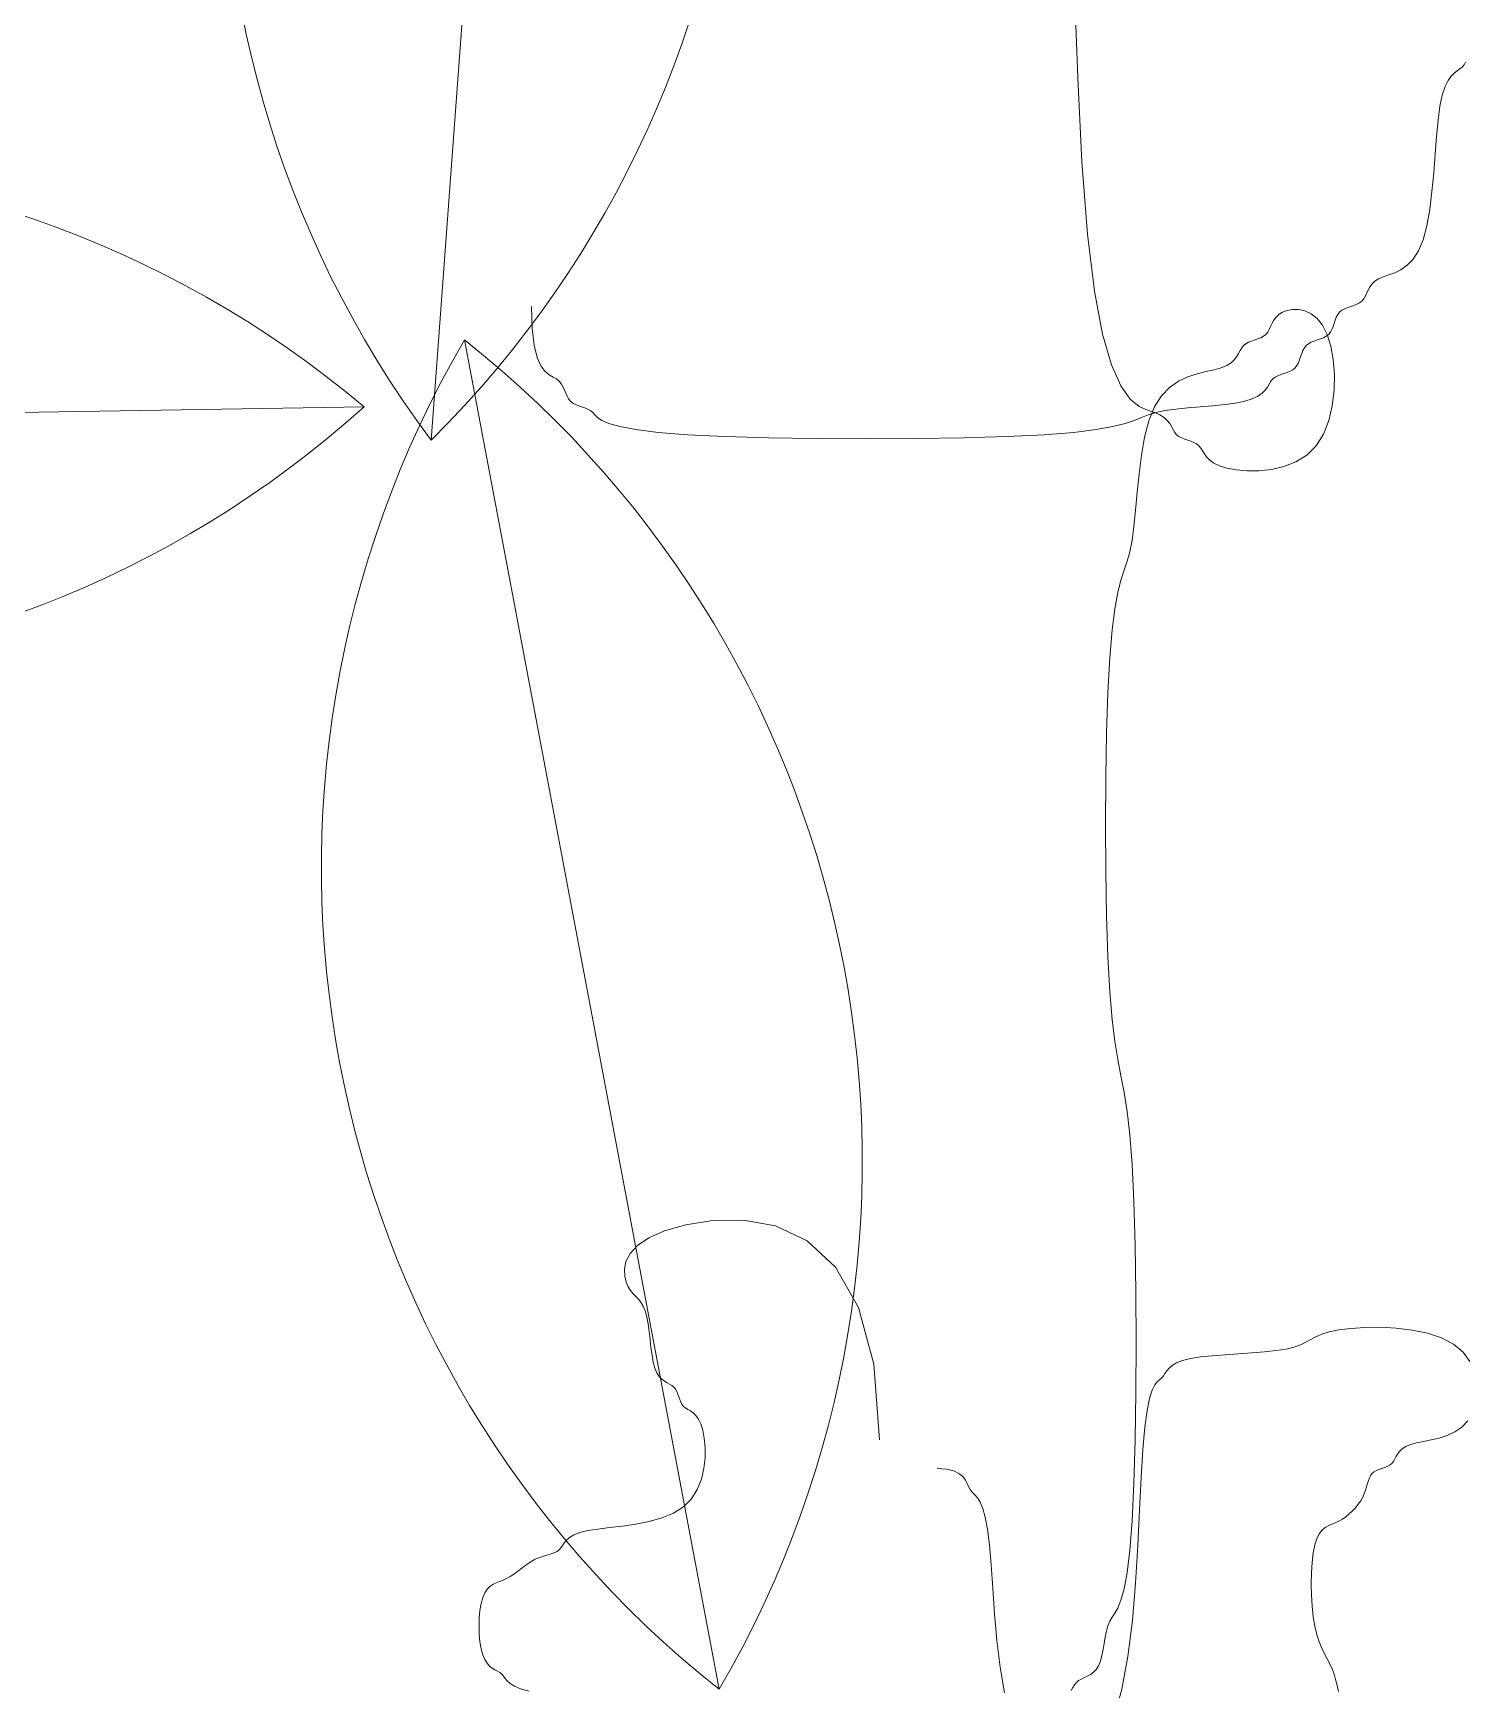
# Model space of a CAD drawing. Header units: millimetres. Extents: x 42 to 552, y 43 to 535.
# Drawn here: x 284.892 to 284.9611, y 504.4285 to 504.5085 of the extents above; entities that cross this region are included whole.
import ezdxf

# ---------------------------------------------------------------- set-up
doc = ezdxf.new("R2010")
doc.units = ezdxf.units.MM
doc.header["$LTSCALE"] = 0.75
doc.header["$MEASUREMENT"] = 0
doc.layers.add('Gramado', color=9, linetype='Continuous', lineweight=0)

# ---------------------------------------------------------------- blocks, each defined once
blk = doc.blocks.new('arbusto8vista')
for p, q in [((-0.9025804314873938, 0.1255105887609318), (-0.8927822956310365, 0.2576933397124321)), ((-0.4728500278470165, 0.1694306991952459), (-0.4725431657886645, 0.1605105845920889)), ((-0.8030408855223357, 0.1615355395803135), (-0.8032657673737731, 0.1613517579545345)), ((-0.8028622410609216, 0.1617602783784662), (-0.8030408855223357, 0.1615355395803135)), ((-0.8027214271913294, 0.1620228237033956), (-0.8028622410609216, 0.1617602783784662)), ((-0.8044174987250585, 0.1602385783836553), (-0.8047054315628941, 0.1596452352011113)), ((-0.8041169556899774, 0.1606617952457015), (-0.8044174987250585, 0.1602385783836553)), ((-0.8038164126548679, 0.1609589927918051), (-0.8041169556899774, 0.1606617952457015)), ((-0.8035284798170608, 0.1611742780265502), (-0.8038164126548679, 0.1609589927918051)), ((-0.8032657673737731, 0.1613517579545345), (-0.8035284798170608, 0.1611742780265502)), ((-0.4725431657886645, 0.1605105845920889), (-0.4721354166434537, 0.1523717938957958)), ((-0.8049681440061534, 0.1588376586934714), (-0.8051930258575908, 0.1577717418561519)), ((-0.8047054315628941, 0.1596452352011113), (-0.8049681440061534, 0.1588376586934714)), ((-0.8051930258575908, 0.1577717418561519), (-0.8053727212453055, 0.1564233308242677)), ((-0.8053727212453055, 0.1564233308242677), (-0.8055208915988601, 0.1548480842917002)), ((-0.8055208915988601, 0.1548480842917002), (-0.8056564526732757, 0.1531216140920009)), ((-0.8056564526732757, 0.1531216140920009), (-0.8057983202234595, 0.1513195320587499)), ((-0.4721354166434537, 0.1523717938957958), (-0.4716015590987297, 0.145404989059756)), ((-0.8057983202234595, 0.1513195320587499), (-0.8059654100044327, 0.1495174500254848)), ((-0.8059654100044327, 0.1495174500254848), (-0.8061766377711024, 0.1477909798257997)), ((-0.8061766377711024, 0.1477909798257997), (-0.8064509192785181, 0.1462157332932179)), ((-0.8064509192785181, 0.1462157332932179), (-0.8068071702815871, 0.1448673222613479)), ((-0.8068071702815871, 0.1448673222613479), (-0.8072569503573845, 0.1438014054240284)), ((-0.4716015590987297, 0.145404989059756), (-0.4709268807986007, 0.1399021163677645)), ((-0.8083582810102143, 0.1424004857338304), (-0.8089593889619664, 0.1419772688717984)), ((-0.8077823943711451, 0.1429938289163886), (-0.8083582810102143, 0.1424004857338304)), ((-0.8072569503573845, 0.1438014054240284), (-0.8077823943711451, 0.1429938289163886)), ((-0.811467858721926, 0.1408787857390337), (-0.8117421407648919, 0.1406162404141043)), ((-0.8111116076423457, 0.1411035245371721), (-0.811467858721926, 0.1408787857390337)), ((-0.8106618275665483, 0.1412873061629654), (-0.8111116076423457, 0.1411035245371721)), ((-0.8101363835527877, 0.1414647860909497), (-0.8106618275665483, 0.1412873061629654)), ((-0.8095604969137185, 0.1416800713256947), (-0.8101363835527877, 0.1414647860909497)), ((-0.8089593889619664, 0.1419772688717984), (-0.8095604969137185, 0.1416800713256947)), ((-0.8125460829211875, 0.1391774920334541), (-0.8127257912389041, 0.1389527532353156)), ((-0.8123979028509893, 0.1394400373583835), (-0.8125460829211875, 0.1391774920334541)), ((-0.8122623348142781, 0.1397277870345164), (-0.8123979028509893, 0.1394400373583835)), ((-0.8121204625970506, 0.1400281388862368), (-0.8122623348142781, 0.1397277870345164)), ((-0.8119533699852468, 0.1403284907379714), (-0.8121204625970506, 0.1400281388862368)), ((-0.8117421407648919, 0.1406162404141043), (-0.8119533699852468, 0.1403284907379714)), ((-0.4709268807986007, 0.1399021163677645), (-0.4701387052143389, 0.1357602594249414)), ((-0.8928243975483667, 0.1362842940984308), (-0.8928953299080433, 0.1384150604098409)), ((-0.8150567456557951, 0.1376526287862276), (-0.8151975692420308, 0.1373900834612982)), ((-0.8148780882643791, 0.1378773675843803), (-0.8150567456557951, 0.1376526287862276)), ((-0.8146531900400475, 0.1380558984053266), (-0.8148780882643791, 0.1378773675843803)), ((-0.8143904584695463, 0.1381966226994962), (-0.8146531900400475, 0.1380558984053266)), ((-0.8141025046682842, 0.1383121426424623), (-0.8143904584695463, 0.1381966226994962)), ((-0.8138019397516416, 0.1384150604098409), (-0.8141025046682842, 0.1383121426424623)), ((-0.8135013748349991, 0.1385179781772194), (-0.8138019397516416, 0.1384150604098409)), ((-0.813213421033737, 0.1386334981201855), (-0.8135013748349991, 0.1385179781772194)), ((-0.8129506894632357, 0.1387742224143551), (-0.813213421033737, 0.1386334981201855)), ((-0.8127257912389041, 0.1389527532353156), (-0.8129506894632357, 0.1387742224143551)), ((-0.4531259163113361, 0.1376526287862276), (-0.4534001983543021, 0.1373900834612982)), ((-0.4527696652317559, 0.1378773675843803), (-0.4531259163113361, 0.1376526287862276)), ((-0.4523198851559869, 0.1380495973683651), (-0.4527696652317559, 0.1378773675843803)), ((-0.4517944411422263, 0.1381462144037755), (-0.4523198851559869, 0.1380495973683651)), ((-0.4512185545031286, 0.1381420146444299), (-0.4517944411422263, 0.1381462144037755)), ((-0.4506174465513766, 0.1380117940441181), (-0.4512185545031286, 0.1381420146444299)), ((-0.450016338599653, 0.1377303485566728), (-0.4506174465513766, 0.1380117940441181)), ((-0.4494404519605553, 0.1372724741358837), (-0.450016338599653, 0.1377303485566728)), ((-0.8926305157652337, 0.1346765052640961), (-0.8928243975483667, 0.1362842940984308)), ((-0.8157755530666293, 0.1359513350806481), (-0.8159541976045546, 0.1357265962825096)), ((-0.8156347386614868, 0.1362138804055917), (-0.8157755530666293, 0.1359513350806481)), ((-0.8155191437327858, 0.1365016300817103), (-0.8156347386614868, 0.1362138804055917)), ((-0.8154161576241847, 0.1368019819334449), (-0.8155191437327858, 0.1365016300817103)), ((-0.8153131696793707, 0.1371023337851653), (-0.8154161576241847, 0.1368019819334449)), ((-0.8151975692420308, 0.1373900834612982), (-0.8153131696793707, 0.1371023337851653)), ((-0.4542041405105977, 0.1359513350806481), (-0.4543838488283143, 0.1357265962825096)), ((-0.4540559604403995, 0.1362138804055917), (-0.4542041405105977, 0.1359513350806481)), ((-0.4539203924036883, 0.1365016300817103), (-0.4540559604403995, 0.1362138804055917)), ((-0.4537785201864608, 0.1368019819334449), (-0.4539203924036883, 0.1365016300817103)), ((-0.4536114275746854, 0.1371023337851653), (-0.4537785201864608, 0.1368019819334449)), ((-0.4534001983543021, 0.1373900834612982), (-0.4536114275746854, 0.1371023337851653)), ((-0.4489150079467947, 0.1366129667355835), (-0.4494404519605553, 0.1372724741358837)), ((-0.4484652278710257, 0.1357266223095621), (-0.4489150079467947, 0.1366129667355835)), ((-0.8993519859491528, 0.1351889034570206), (-0.8747826933612544, 0.004940552307786561)), ((-0.8923420575025318, 0.1335097815954924), (-0.8926305157652337, 0.1346765052640961)), ((-0.8182849824012521, 0.1344265087389687), (-0.8184257962708443, 0.134163976122565)), ((-0.8181063379398097, 0.1346512366586268), (-0.8182849824012521, 0.1344265087389687)), ((-0.8178814560883723, 0.1348297588886282), (-0.8181063379398097, 0.1346512366586268)), ((-0.817618743645113, 0.1349704767268634), (-0.8178814560883723, 0.1348297588886282)), ((-0.8173308108073059, 0.1350859920439262), (-0.817618743645113, 0.1349704767268634)), ((-0.8170302677721963, 0.1351889067104253), (-0.8173308108073059, 0.1350859920439262)), ((-0.8167297247370868, 0.1352918225969404), (-0.8170302677721963, 0.1351889067104253)), ((-0.8164417918992797, 0.1354073415740658), (-0.8167297247370868, 0.1352918225969404)), ((-0.816179079455992, 0.1355480655123813), (-0.8164417918992797, 0.1354073415740658)), ((-0.8159541976045546, 0.1357265962825096), (-0.816179079455992, 0.1355480655123813)), ((-0.4701387052143389, 0.1357602594249414), (-0.4692748647740075, 0.1327777861667983)), ((-0.4567169050212954, 0.1344265087389687), (-0.4568724410398772, 0.134163976122565)), ((-0.4565361458537893, 0.1346512366586268), (-0.4567169050212954, 0.1344265087389687)), ((-0.4563112476294577, 0.1348297588886282), (-0.4565361458537893, 0.1346512366586268)), ((-0.4560485160589565, 0.1349704767268634), (-0.4563112476294577, 0.1348297588886282)), ((-0.4557605622576943, 0.1350859920439262), (-0.4560485160589565, 0.1349704767268634)), ((-0.4554599973410518, 0.1351889067104253), (-0.4557605622576943, 0.1350859920439262)), ((-0.4551594324244093, 0.1352918225969404), (-0.4554599973410518, 0.1351889067104253)), ((-0.4548714786231471, 0.1354073415740658), (-0.4551594324244093, 0.1352918225969404)), ((-0.4546087470526459, 0.1355480655123813), (-0.4548714786231471, 0.1354073415740658)), ((-0.4543838488283143, 0.1357265962825096), (-0.4546087470526459, 0.1355480655123813)), ((-0.4481142312698125, 0.134602939197336), (-0.4484652278710257, 0.1357266223095621)), ((-0.4478767305756151, 0.1332902252811721), (-0.4481142312698125, 0.134602939197336)), ((-0.8919873957041204, 0.1327022107812752), (-0.8923420575025318, 0.1335097815954924)), ((-0.8188629497764452, 0.1329878300010279), (-0.8190037636460374, 0.13272529738461)), ((-0.8187473563014009, 0.1332755657486189), (-0.8188629497764452, 0.1329878300010279)), ((-0.8186443730236306, 0.1335759030617965), (-0.8187473563014009, 0.1332755657486189)), ((-0.8185413897458602, 0.133876240374974), (-0.8186443730236306, 0.1335759030617965)), ((-0.8184257962708443, 0.134163976122565), (-0.8185413897458602, 0.133876240374974)), ((-0.4692748647740075, 0.1327777861667983), (-0.4683731919056129, 0.130753064528804)), ((-0.4577467798787893, 0.1329878300010279), (-0.4581545198429353, 0.13272529738461)), ((-0.4574399233290762, 0.1332755657486189), (-0.4577467798787893, 0.1329878300010279)), ((-0.4572087288811133, 0.1335759030617965), (-0.4574399233290762, 0.1332755657486189)), ((-0.4570279752222746, 0.133876240374974), (-0.4572087288811133, 0.1335759030617965)), ((-0.4568724410398772, 0.134163976122565), (-0.4570279752222746, 0.133876240374974)), ((-0.4477653364446894, 0.1318514908290638), (-0.4478767305756151, 0.1332902252811721)), ((-0.8915949033138872, 0.1321718805100716), (-0.8919873957041204, 0.1327022107812752)), ((-0.8911929532756631, 0.131836878470537), (-0.8915949033138872, 0.1321718805100716)), ((-0.8908099185333924, 0.1316152923513272), (-0.8911929532756631, 0.131836878470537)), ((-0.8904741720309062, 0.1314252098410691), (-0.8908099185333924, 0.1316152923513272)), ((-0.8902067307636514, 0.1312004710429306), (-0.8904741720309062, 0.1314252098410691)), ((-0.889999187933455, 0.1309379257180012), (-0.8902067307636514, 0.1312004710429306)), ((-0.8215163456064545, 0.1312004710429306), (-0.8216792283924121, 0.1309379257180012)), ((-0.8213345484427066, 0.1314252098410691), (-0.8215163456064545, 0.1312004710429306)), ((-0.8211096665912692, 0.1316037406111974), (-0.8213345484427066, 0.1314252098410691)), ((-0.8208469541480099, 0.1317444645495272), (-0.8211096665912692, 0.1316037406111974)), ((-0.8205590213101743, 0.1318599835266525), (-0.8208469541480099, 0.1317444645495272)), ((-0.8202584782750648, 0.1319628994131676), (-0.8205590213101743, 0.1318599835266525)), ((-0.8199579352399837, 0.1320658140796525), (-0.8202584782750648, 0.1319628994131676)), ((-0.8196700024021482, 0.1321813293967296), (-0.8199579352399837, 0.1320658140796525)), ((-0.8194072899588889, 0.1323220472349647), (-0.8196700024021482, 0.1321813293967296)), ((-0.8191824081074515, 0.1325005694649519), (-0.8194072899588889, 0.1323220472349647)), ((-0.8190037636460374, 0.13272529738461), (-0.8191824081074515, 0.1325005694649519)), ((-0.4628183043690228, 0.1312036265685634), (-0.4636821238459277, 0.1306102797259712)), ((-0.4619166533821613, 0.1316268446506257), (-0.4628183043690228, 0.1312036265685634)), ((-0.4610150023953281, 0.1319240409767133), (-0.4619166533821613, 0.1316268446506257)), ((-0.4601511829184233, 0.13213932255141), (-0.4610150023953281, 0.1319240409767133)), ((-0.4593630264614035, 0.1323167963792997), (-0.4601511829184233, 0.13213932255141)), ((-0.4586883645341686, 0.1325005694649519), (-0.4593630264614035, 0.1323167963792997)), ((-0.4581545198429353, 0.13272529738461), (-0.4586883645341686, 0.1325005694649519)), ((-0.4477926595334054, 0.1303497461089904), (-0.4477653364446894, 0.1318514908290638)), ((-0.88983578079376, 0.1306501760418683), (-0.889999187933455, 0.1309379257180012)), ((-0.8897007465979243, 0.1303498241901337), (-0.88983578079376, 0.1306501760418683)), ((-0.8895783225993625, 0.1300494723384134), (-0.8897007465979243, 0.1303498241901337)), ((-0.889452746051461, 0.1297617226622805), (-0.8895783225993625, 0.1300494723384134)), ((-0.8893082542076627, 0.1294991773373511), (-0.889452746051461, 0.1297617226622805)), ((-0.8227721439841105, 0.1297617226622805), (-0.8233133510505013, 0.1294991773373511)), ((-0.8223696545964003, 0.1300494723384134), (-0.8227721439841105, 0.1297617226622805)), ((-0.8220743564760937, 0.130349824190148), (-0.8223696545964003, 0.1300494723384134)), ((-0.8218547232118567, 0.1306501760418683), (-0.8220743564760937, 0.130349824190148)), ((-0.8216792283924121, 0.1309379257180012), (-0.8218547232118567, 0.1306501760418683)), ((-0.4683731919056129, 0.130753064528804), (-0.4674715190372183, 0.1294844624464702)), ((-0.4644702803029475, 0.1298026971182367), (-0.4651449422301539, 0.1287367717407903)), ((-0.4636821238459277, 0.1306102797259712), (-0.4644702803029475, 0.1298026971182367)), ((-0.447971310498076, 0.1288480013889171), (-0.4477926595334054, 0.1303497461089904)), ((-0.9090368524931591, 0.1287367457137378), (-1.04156369834854, 0.1265190345081209)), ((-0.889129084321354, 0.1292744385392126), (-0.8893082542076627, 0.1294991773373511)), ((-0.8889042024699165, 0.1290959077182521), (-0.889129084321354, 0.1292744385392126)), ((-0.8886414900266573, 0.1289551834240825), (-0.8889042024699165, 0.1290959077182521)), ((-0.8883535571888217, 0.1288396634811164), (-0.8886414900266573, 0.1289551834240825)), ((-0.8880530141537406, 0.1287367457137378), (-0.8883535571888217, 0.1288396634811164)), ((-0.8877524711186311, 0.1286338279463592), (-0.8880530141537406, 0.1287367457137378)), ((-0.887464538280824, 0.1285183080033931), (-0.8877524711186311, 0.1286338279463592)), ((-0.8872018258375363, 0.1283775837092236), (-0.887464538280824, 0.1285183080033931)), ((-0.8869769439860988, 0.1281990528882773), (-0.8872018258375363, 0.1283775837092236)), ((-0.8867825362425208, 0.1279743140901246), (-0.8869769439860988, 0.1281990528882773)), ((-0.8865313793978373, 0.1277117687651952), (-0.8867825362425208, 0.1279743140901246)), ((-0.8333608913669082, 0.1279743140901246), (-0.8340124414084187, 0.1277117687651952)), ((-0.8326336769283671, 0.1281990528882773), (-0.8333608913669082, 0.1279743140901246)), ((-0.8317341167768006, 0.1283775837092236), (-0.8326336769283671, 0.1281990528882773)), ((-0.8306832287492796, 0.1285183080033931), (-0.8317341167768006, 0.1283775837092236)), ((-0.8295314554711126, 0.1286338279463592), (-0.8306832287492796, 0.1285183080033931)), ((-0.8283292395676369, 0.1287367457137378), (-0.8295314554711126, 0.1286338279463592)), ((-0.8271270236641328, 0.1288396634811164), (-0.8283292395676369, 0.1287367457137378)), ((-0.8259752503859659, 0.1289551834240825), (-0.8271270236641328, 0.1288396634811164)), ((-0.8249243623584448, 0.1290959077182521), (-0.8259752503859659, 0.1289551834240825)), ((-0.8240248022068783, 0.1292744385392126), (-0.8249243623584448, 0.1290959077182521)), ((-0.8233133510505013, 0.1294991773373511), (-0.8240248022068783, 0.1292744385392126)), ((-0.4674715190372183, 0.1294844624464702), (-0.4666076785968869, 0.12877034785528)), ((-0.4666076785968869, 0.12877034785528), (-0.4658195030126251, 0.1284090886907165)), ((-0.4658195030126251, 0.1284090886907165), (-0.4651448247124961, 0.1281990528882773)), ((-0.4651449422301539, 0.1287367717407903), (-0.4656787868449044, 0.1273883498304116)), ((-0.4651448247124961, 0.1281990528882773), (-0.4646109671677721, 0.1279743140901246)), ((-0.4646109671677721, 0.1279743140901246), (-0.4642032180225613, 0.1277117687651952)), ((-0.4483138999950427, 0.1274092669368088), (-0.447971310498076, 0.1288480013889171)), ((-0.886116283561762, 0.1274240190890623), (-0.8865313793978373, 0.1277117687651952)), ((-0.8854300588441504, 0.1271236672373419), (-0.886116283561762, 0.1274240190890623)), ((-0.8843655153547161, 0.1268233153856073), (-0.8854300588441504, 0.1271236672373419)), ((-0.8828154632032863, 0.1265355657094887), (-0.8843655153547161, 0.1268233153856073)), ((-0.8806727124995746, 0.126273020384545), (-0.8828154632032863, 0.1265355657094887)), ((-0.8383841196890671, 0.1265355657094887), (-0.8405489393091443, 0.126273020384545)), ((-0.8367741661932087, 0.1268233153856073), (-0.8383841196890671, 0.1265355657094887)), ((-0.8355929727173077, 0.1271236672373419), (-0.8367741661932087, 0.1268233153856073)), ((-0.8347144331571315, 0.1274240190890623), (-0.8355929727173077, 0.1271236672373419)), ((-0.8340124414084187, 0.1277117687651952), (-0.8347144331571315, 0.1274240190890623)), ((-0.4656787868449044, 0.1273883498304116), (-0.4660865262734717, 0.1258130905893324)), ((-0.4642032180225613, 0.1277117687651952), (-0.4638963559641809, 0.1274240190890623)), ((-0.4638963559641809, 0.1274240190890623), (-0.4636651596800334, 0.1271236672373419)), ((-0.4636651596800334, 0.1271236672373419), (-0.4634844078574076, 0.1268233153856073)), ((-0.4634844078574076, 0.1268233153856073), (-0.4633288791836492, 0.1265355657094887)), ((-0.4633288791836492, 0.1265355657094887), (-0.4631733523461037, 0.126273020384545)), ((-0.4488330386806467, 0.1260965530206448), (-0.4483138999950427, 0.1274092669368088)), ((-0.8778300733533797, 0.1260482815864066), (-0.8806727124995746, 0.126273020384545)), ((-0.8742318491200365, 0.1258718511280534), (-0.8778300733533797, 0.1260482815864066)), ((-0.8700283161371658, 0.1257458293720788), (-0.8742318491200365, 0.1258718511280534)), ((-0.8654212439879245, 0.1256702163184968), (-0.8700283161371658, 0.1257458293720788)), ((-0.8606124022555264, 0.1256450119673076), (-0.8654212439879245, 0.1256702163184968)), ((-0.8558035605230998, 0.1256702163184968), (-0.8606124022555264, 0.1256450119673076)), ((-0.851196488373887, 0.1257458293720788), (-0.8558035605230998, 0.1256702163184968)), ((-0.8469929553910163, 0.1258718511280534), (-0.851196488373887, 0.1257458293720788)), ((-0.843394731157673, 0.1260482815864066), (-0.8469929553910163, 0.1258718511280534)), ((-0.8405489393091443, 0.126273020384545), (-0.843394731157673, 0.1260482815864066)), ((-0.4660865262734717, 0.1258130905893324), (-0.466393381369528, 0.1240866064610913)), ((-0.4631733523461037, 0.126273020384545), (-0.4629926060321168, 0.1260482815864066)), ((-0.4629926060321168, 0.1260482815864066), (-0.4627677241806794, 0.125869750765446)), ((-0.4627677241806794, 0.125869750765446), (-0.4625050117374201, 0.1257290264712907)), ((-0.4625050117374201, 0.1257290264712907), (-0.4622170788995845, 0.1256135065283104)), ((-0.4622170788995845, 0.1256135065283104), (-0.4619165358645034, 0.1255105887609318)), ((-0.4619165358645034, 0.1255105887609318), (-0.4616159928293939, 0.1254076709935674)), ((-0.4616159928293939, 0.1254076709935674), (-0.4613280599915868, 0.1252921510505871)), ((-0.4613280599915868, 0.1252921510505871), (-0.4610653475482991, 0.1251514267564318)), ((-0.4610653475482991, 0.1251514267564318), (-0.4608404656968617, 0.1249728959354712)), ((-0.4608404656968617, 0.1249728959354712), (-0.4606586685331138, 0.1247481571373328)), ((-0.4606586685331138, 0.1247481571373328), (-0.4604957857471561, 0.1244856118123892)), ((-0.4504408973627676, 0.1240865254823973), (-0.4495413372112012, 0.1249728699084187)), ((-0.4495413372112012, 0.1249728699084187), (-0.4488330386806467, 0.1260965530206448)), ((-0.466393381369528, 0.1240866064610913), (-0.4666245729866318, 0.1222845098892833)), ((-0.4604957857471561, 0.1244856118123892), (-0.4603202909277115, 0.1241978621362705)), ((-0.4603202909277115, 0.1241978621362705), (-0.4601006576634745, 0.1238975102845359)), ((-0.4601006576634745, 0.1238975102845359), (-0.4598053595431679, 0.1235971584328155)), ((-0.4598053595431679, 0.1235971584328155), (-0.4594028701554578, 0.1233094087566826)), ((-0.4594028701554578, 0.1233094087566826), (-0.458861663089067, 0.1230468634317532)), ((-0.4526435586684556, 0.1229691436613081), (-0.4514917853902887, 0.1234270180820971)), ((-0.4514917853902887, 0.1234270180820971), (-0.4504408973627676, 0.1240865254823973)), ((-0.4666245729866318, 0.1222845098892833), (-0.4668053219784269, 0.1204824133174753)), ((-0.458861663089067, 0.1230468634317532), (-0.4581502119326899, 0.1228221246336005)), ((-0.4581502119326899, 0.1228221246336005), (-0.4572506517811235, 0.1226498948496157)), ((-0.4572506517811235, 0.1226498948496157), (-0.4561997637536024, 0.1225532778142053)), ((-0.4561997637536024, 0.1225532778142053), (-0.4550479904754354, 0.122557477573551)), ((-0.4550479904754354, 0.122557477573551), (-0.4538457745719313, 0.1226876981738627)), ((-0.4538457745719313, 0.1226876981738627), (-0.4526435586684556, 0.1229691436613081)), ((-0.4668053219784269, 0.1204824133174753), (-0.4669608491985286, 0.1187559291892484)), ((-0.4669608491985286, 0.1187559291892484), (-0.4671163755004955, 0.117180669948155)), ((-0.4671163755004955, 0.117180669948155), (-0.4672971217379711, 0.1158322480377905)), ((-0.4672971217379711, 0.1158322480377905), (-0.4675220035894085, 0.1147516202746459)), ((-0.4677847160326962, 0.1138411209670522), (-0.4680726488705034, 0.1129684287962647)), ((-0.4675220035894085, 0.1147516202746459), (-0.4677847160326962, 0.1138411209670522)), ((-0.4683731919056129, 0.1120012224435243), (-0.468673734940694, 0.1108071805901005)), ((-0.4680726488705034, 0.1129684287962647), (-0.4683731919056129, 0.1120012224435243)), ((-0.468673734940694, 0.1108071805901005), (-0.4689616677785295, 0.1092539819172345)), ((-0.4689616677785295, 0.1092539819172345), (-0.4692243802217888, 0.1072093051061955)), ((-0.4692243802217888, 0.1072093051061955), (-0.4694492620732262, 0.1045408288382248)), ((-0.4694492620732262, 0.1045408288382248), (-0.4696258048351183, 0.101169790380041)), ((-0.4696258048351183, 0.101169790380041), (-0.4697519068078861, 0.09723166134010341)), ((-0.4697519068078861, 0.09723166134010341), (-0.4698275679915298, 0.09291547191232041)), ((-0.4698275679915298, 0.09291547191232041), (-0.4698527883861061, 0.08841025229062893)), ((-0.4698527883861061, 0.08841025229062893), (-0.4698275679915298, 0.08390503266893745)), ((-0.4698275679915298, 0.08390503266893745), (-0.4697519068078861, 0.07958884324115445)), ((-0.4697519068078861, 0.07958884324115445), (-0.4696258048351183, 0.07565071420121683)), ((-0.4696258048351183, 0.07565071420121683), (-0.4694492620732262, 0.07227967574301886)), ((-0.4694492620732262, 0.07227967574301886), (-0.4692243802217888, 0.06960069786539691)), ((-0.4692243802217888, 0.06960069786539691), (-0.4689616677785295, 0.06748250978672843)), ((-0.4689616677785295, 0.06748250978672843), (-0.468673734940694, 0.06572978053030454)), ((-0.468673734940694, 0.06572978053030454), (-0.4683731919056129, 0.06414717911941636)), ((-0.4683731919056129, 0.06414717911941636), (-0.4680726488705034, 0.06253937457735503)), ((-0.4680726488705034, 0.06253937457735503), (-0.4677847160326962, 0.06071103592739746)), ((-0.4677847160326962, 0.06071103592739746), (-0.4675220035894085, 0.05846683219284898)), ((-0.4675220035894085, 0.05846683219284898), (-0.4672971217379711, 0.05561143239700073)), ((-0.4672971217379711, 0.05561143239700073), (-0.4671205789761075, 0.05201566601915886)), ((-0.4671205789761075, 0.05201566601915886), (-0.4669944770033396, 0.04781500436280339)), ((-0.4669944770033396, 0.04781500436280339), (-0.4669188158196675, 0.04321107918742939)), ((-0.4669188158196675, 0.04321107918742939), (-0.4668935954251197, 0.03840552225256033)), ((-0.4668935954251197, 0.03840552225256033), (-0.4669188158196675, 0.03359996531769127)), ((-0.4669188158196675, 0.03359996531769127), (-0.4669944770033396, 0.02899604014231727)), ((-0.4669944770033396, 0.02899604014231727), (-0.4671205789761075, 0.02479537848596181)), ((-0.4671205789761075, 0.02479537848596181), (-0.4672971217379711, 0.02119961210811994)), ((-0.4672971217379711, 0.02119961210811994), (-0.4675220035894085, 0.01835786451665911)), ((-0.4675220035894085, 0.01835786451665911), (-0.4677847160326962, 0.01620922621286525)), ((-0.4677847160326962, 0.01620922621286525), (-0.4680726488705034, 0.01464027944641089)), ((-0.4680726488705034, 0.01464027944641089), (-0.4683731919056129, 0.01353760646694013)), ((-0.4683731919056129, 0.01353760646694013), (-0.468673734940694, 0.0127877895241113)), ((-0.4694492620732262, 0.01152129741201691), (-0.4696279066111799, 0.01107183069422035)), ((-0.4692243802217888, 0.01189305274699848), (-0.4694492620732262, 0.01152129741201691)), ((-0.4689616677785295, 0.01227741086756851), (-0.4692243802217888, 0.01189305274699848)), ((-0.468673734940694, 0.0127877895241113), (-0.4689616677785295, 0.01227741086756851)), ((-0.4698843159450234, 0.009971267329149214), (-0.4699873020536245, 0.009370578164251242)), ((-0.4697687210163224, 0.01054675275287309), (-0.4698843159450234, 0.009971267329149214)), ((-0.4696279066111799, 0.01107183069422035), (-0.4697687210163224, 0.01054675275287309)), ((-0.4702058904357784, 0.008194403575629394), (-0.4703467140219857, 0.007669325634282131)), ((-0.4700902899984101, 0.00876988899933906), (-0.4702058904357784, 0.008194403575629394)), ((-0.4699873020536245, 0.009370578164251242), (-0.4700902899984101, 0.00876988899933906)), ((-0.4710130012082629, 0.006589765183520058), (-0.4713009550095251, 0.006378683368183147)), ((-0.4707502696377617, 0.006863856046834371), (-0.4710130012082629, 0.006589765183520058)), ((-0.4705253714134301, 0.007219858916485578), (-0.4707502696377617, 0.006863856046834371)), ((-0.4703467140219857, 0.007669325634282131), (-0.4705253714134301, 0.007219858916485578)), ((-0.473013963624993, 0.00511952234404589), (-0.4731694978073904, 0.004831772667927225)), ((-0.4728584276063827, 0.005382067668989521), (-0.473013963624993, 0.00511952234404589)), ((-0.4726776684389051, 0.005606806467127967), (-0.4728584276063827, 0.005382067668989521)), ((-0.4724527702145735, 0.005786387418552863), (-0.4726776684389051, 0.005606806467127967)), ((-0.4721900386440723, 0.005934462625972969), (-0.4724527702145735, 0.005786387418552863)), ((-0.4719020848428102, 0.006069935047790409), (-0.4721900386440723, 0.005934462625972969)), ((-0.4716015199261676, 0.006211707642393094), (-0.4719020848428102, 0.006069935047790409)), ((-0.4713009550095251, 0.006378683368183147), (-0.4716015199261676, 0.006211707642393094))]:
    blk.add_line(p, q)
for centre, start, end in [((-0.8216557909710218, 0.1859665172255092), 134.7592252412499, 216.7621042314078), ((-0.97370693614738, 0.1972374112478406), 314.7592252412522, 36.76210423141007), ((-0.9740247476909758, 0.05140440961190507), 49.95726161018555, 131.960140600343), ((-0.8121543468213304, 0.08419587981890686), 149.6809803051496, 231.6838592953082), ((-0.9619803324890199, 0.0559335759458861), 329.6809803051482, 51.68385929530594), ((-0.9765758031506095, 0.203851370609982), 229.9572616101837, 311.9601406003419)]:
    blk.add_arc(centre, 0.1010134482592243, start, end)
blk = doc.blocks.new('arbusto7vista')
for p, q in [((-0.7077644263838465, 0.4803073228030712), (-0.7098209274926148, 0.4797287718808718)), ((-0.7051713682667469, 0.4807209597790205), (-0.7077644263838465, 0.4803073228030712)), ((-0.7022130906965458, 0.4807615131254295), (-0.7051713682667469, 0.4807209597790205)), ((-0.6991087253450701, 0.4801856676439087), (-0.7022130906965458, 0.4807615131254295)), ((-0.6960774038842317, 0.4787501081360546), (-0.6991087253450701, 0.4801856676439087)), ((-0.7124514084473503, 0.4783121331741711), (-0.7131606543493945, 0.4775389296052452)), ((-0.7113607105044366, 0.4790528946353021), (-0.7124514084473503, 0.4783121331741711)), ((-0.7098209274926148, 0.4797287718808718), (-0.7113607105044366, 0.4790528946353021)), ((-0.6933382579858858, 0.4762115194034919), (-0.6960774038842317, 0.4787501081360546)), ((-0.713556081238579, 0.4767657260363336), (-0.713705322142971, 0.4760249645752026)), ((-0.7131606543493945, 0.4775389296052452), (-0.713556081238579, 0.4767657260363336)), ((-0.713705322142971, 0.4760249645752026), (-0.7136760100905803, 0.4753490873296329)), ((-0.7136760100905803, 0.4753490873296329), (-0.7135357781094456, 0.4747705364074335)), ((-0.691110419321916, 0.4723265862478172), (-0.6933382579858858, 0.4762115194034919)), ((-0.7135357781094456, 0.4747705364074335), (-0.7133427906771033, 0.4743109398804535)), ((-0.7133427906771033, 0.4743109398804535), (-0.713117338069253, 0.4739486696768438)), ((-0.713117338069253, 0.4739486696768438), (-0.7128702420110642, 0.4736512836887954)), ((-0.7128702420110642, 0.4736512836887954), (-0.7126123242276776, 0.4733863398085276)), ((-0.7126123242276776, 0.4733863398085276), (-0.712354406444291, 0.4731213959282741)), ((-0.712354406444291, 0.4731213959282741), (-0.7121073103861022, 0.4728240099402257)), ((-0.7121073103861022, 0.4728240099402257), (-0.711881857778252, 0.4724617397366018)), ((-0.711881857778252, 0.4724617397366018), (-0.7116888703459381, 0.4720021432096217)), ((-0.7116888703459381, 0.4720021432096217), (-0.711535562649118, 0.4714235922874224)), ((-0.689613019564149, 0.466851993470641), (-0.691110419321916, 0.4723265862478172)), ((-0.711535562649118, 0.4714235922874224), (-0.7114147205868733, 0.4707477150418669)), ((-0.7114147205868733, 0.4707477150418669), (-0.7113155228930736, 0.4700069535807359)), ((-0.643583056315066, 0.4703052003422954), (-0.6447409317902668, 0.4701565130416867)), ((-0.6422303980496622, 0.4703944120719825), (-0.643583056315066, 0.4703052003422954)), ((-0.6407478845907519, 0.4704079271768506), (-0.6422303980496622, 0.4703944120719825)), ((-0.6392004435351168, 0.4703295246030166), (-0.6407478845907519, 0.4704079271768506)), ((-0.6376530024794818, 0.4701429832965971), (-0.6392004435351168, 0.4703295246030166)), ((-0.7113155228930736, 0.4700069535807359), (-0.7112271483016173, 0.46923375001181)), ((-0.7112271483016173, 0.46923375001181), (-0.7111387755464023, 0.4684605464428984)), ((-0.6484418130674214, 0.4687291139798475), (-0.6490523176895238, 0.4685038300370081)), ((-0.6479287012175803, 0.4689760251812061), (-0.6484418130674214, 0.4687291139798475)), ((-0.6474534649468069, 0.46923375001181), (-0.6479287012175803, 0.4689760251812061)), ((-0.6469565870619078, 0.4694914748424281), (-0.6474534649468069, 0.46923375001181)), ((-0.6463785503696329, 0.4697383860437725), (-0.6469565870619078, 0.4694914748424281)), ((-0.6456598376768454, 0.4699636699866119), (-0.6463785503696329, 0.4697383860437725)), ((-0.6447409317902668, 0.4701565130416867), (-0.6456598376768454, 0.4699636699866119)), ((-0.6361704890205999, 0.4698320822036663), (-0.6376530024794818, 0.4701429832965971)), ((-0.6348178307551677, 0.4693806002703695), (-0.6361704890205999, 0.4698320822036663)), ((-0.6336599552799953, 0.4687723164427808), (-0.6348178307551677, 0.4693806002703695)), ((-0.6327482636473576, 0.4680009224655066), (-0.6336599552799953, 0.4687723164427808)), ((-0.7111387755464023, 0.4684605464428984), (-0.7110395833612415, 0.4677197849817674)), ((-0.7110395833612415, 0.4677197849817674), (-0.71091875048009, 0.4670439077361976)), ((-0.71091875048009, 0.4670439077361976), (-0.7107654556367322, 0.4664653568139983)), ((-0.6598168634790795, 0.4671953439914631), (-0.660395806342791, 0.4669700473400979)), ((-0.6590539577141215, 0.4673881979250183), (-0.6598168634790795, 0.4671953439914631)), ((-0.6580890532983403, 0.4675413995971098), (-0.6590539577141215, 0.4673881979250183)), ((-0.6569618285135448, 0.467662158246398), (-0.6580890532983403, 0.4675413995971098)), ((-0.6557263901494252, 0.46776128780715), (-0.6569618285135448, 0.467662158246398)), ((-0.6544368449956153, 0.4678496022136187), (-0.6557263901494252, 0.46776128780715)), ((-0.6531472998418053, 0.4679379154000856), (-0.6544368449956153, 0.4678496022136187)), ((-0.6519118614776858, 0.4680370413007751), (-0.6531472998418053, 0.4679379154000856)), ((-0.6507846366928902, 0.4681577938499828), (-0.6519118614776858, 0.4680370413007751)), ((-0.6498197322771091, 0.4683109869819475), (-0.6507846366928902, 0.4681577938499828)), ((-0.6490523176895238, 0.4685038300370081), (-0.6498197322771091, 0.4683109869819475)), ((-0.6320800507320143, 0.4670997612771117), (-0.6327482636473576, 0.4680009224655066)), ((-0.7107654556367322, 0.4664653568139983), (-0.7105724845773409, 0.4660075626602378)), ((-0.7105724845773409, 0.4660075626602378), (-0.7103470510967043, 0.465657909069094)), ((-0.7103470510967043, 0.465657909069094), (-0.710099976001942, 0.4653947681720467)), ((-0.710099976001942, 0.4653947681720467), (-0.7098420801001168, 0.4651965121005901)), ((-0.6890651903844685, 0.4595444258735739), (-0.689613019564149, 0.466851993470641)), ((-0.6618242410142727, 0.4655425677570832), (-0.6620172284465866, 0.4653776509132967)), ((-0.6616673261522124, 0.4657354216906384), (-0.6618242410142727, 0.4655425677570832)), ((-0.6615212339334562, 0.4659607183420036), (-0.6616673261522124, 0.4657354216906384)), ((-0.6613535001005459, 0.4662076434718898), (-0.6615212339334562, 0.4659607183420036)), ((-0.6611316603960802, 0.4664653828410508), (-0.6613535001005459, 0.4662076434718898)), ((-0.660823250562629, 0.4667231222102117), (-0.6611316603960802, 0.4664653828410508)), ((-0.660395806342791, 0.4669700473400979), (-0.660823250562629, 0.4667231222102117)), ((-0.7098420801001168, 0.4651965121005901), (-0.7095841841982917, 0.4650415129861898)), ((-0.7095841841982917, 0.4650415129861898), (-0.709337109103501, 0.4649081429603399)), ((-0.709337109103501, 0.4649081429603399), (-0.7091116756228928, 0.4647747741545061)), ((-0.7091116756228928, 0.4647747741545061), (-0.7089187045634731, 0.464619778700154)), ((-0.7089187045634731, 0.464619778700154), (-0.7087654097201437, 0.4644269356450934)), ((-0.7087654097201437, 0.4644269356450934), (-0.7086445768389638, 0.464201651702254)), ((-0.7086445768389638, 0.464201651702254), (-0.7085453846538314, 0.4639547405008955)), ((-0.7085453846538314, 0.4639547405008955), (-0.708457011898588, 0.4636970156702915)), ((-0.6627476948960123, 0.4643313924796502), (-0.6630056126793988, 0.4635284538194782)), ((-0.6624897771126257, 0.4648531682390455), (-0.6627476948960123, 0.4643313924796502)), ((-0.6622426810544368, 0.4651748860621012), (-0.6624897771126257, 0.4648531682390455)), ((-0.6620172284465866, 0.4653776509132967), (-0.6622426810544368, 0.4651748860621012)), ((-0.708457011898588, 0.4636970156702915), (-0.7083686373071316, 0.4634392908396876)), ((-0.7083686373071316, 0.4634392908396876), (-0.7082694396133604, 0.463192379638329)), ((-0.7082694396133604, 0.463192379638329), (-0.7081485975511157, 0.4629670956954897)), ((-0.7081485975511157, 0.4629670956954897), (-0.7079952898542956, 0.4627742526404148)), ((-0.7079952898542956, 0.4627742526404148), (-0.7078023024219817, 0.4626183559994672)), ((-0.7078023024219817, 0.4626183559994672), (-0.7075768498141315, 0.4624786788873934)), ((-0.7075768498141315, 0.4624786788873934), (-0.7073297537559142, 0.4623281863160287)), ((-0.7073297537559142, 0.4623281863160287), (-0.7070718359725277, 0.462139843297237)), ((-0.6632527087375877, 0.4623632472940642), (-0.6634781613454379, 0.4607546679389145)), ((-0.6630056126793988, 0.4635284538194782), (-0.6632527087375877, 0.4623632472940642)), ((-0.7070718359725277, 0.462139843297237), (-0.7068139181891695, 0.4618866148428538)), ((-0.7068139181891695, 0.4618866148428538), (-0.7065668221309522, 0.4615414659647143)), ((-0.7065668221309522, 0.4615414659647143), (-0.706341369523102, 0.4610773616746826)), ((-0.706341369523102, 0.4610773616746826), (-0.7061483820907881, 0.4604672669845939)), ((-0.6634781613454379, 0.4607546679389145), (-0.6636711487777518, 0.4586216107896064)), ((-0.6335301374228379, 0.460315820054177), (-0.6328537987265292, 0.4607799178882885)), ((-0.6328537987265292, 0.4607799178882885), (-0.6322748528024817, 0.4613900039874181)), ((-0.7061483820907881, 0.4604672669845939), (-0.7060004850270332, 0.4596958621288252)), ((-0.7060004850270332, 0.4596958621288252), (-0.705917517396216, 0.4587946882319045)), ((-0.6382735260953609, 0.4588902013035607), (-0.6378154194027275, 0.4590830443586356)), ((-0.6378154194027275, 0.4590830443586356), (-0.63723647347868, 0.459238940948751)), ((-0.63723647347868, 0.459238940948751), (-0.6365601347823713, 0.459378617704985)), ((-0.6365601347823713, 0.459378617704985), (-0.6358188675712029, 0.4595291093104947)), ((-0.6358188675712029, 0.4595291093104947), (-0.6350451361026046, 0.4597174504484371)), ((-0.6350451361026046, 0.4597174504484371), (-0.6342714046340063, 0.4599706758019408)), ((-0.6342714046340063, 0.4599706758019408), (-0.6335301374228379, 0.460315820054177)), ((-0.7059211217305972, 0.4578070016408873), (-0.7060329405624373, 0.4567760587028147)), ((-0.705917517396216, 0.4587946882319045), (-0.7059211217305972, 0.4578070016408873)), ((-0.6636711487777518, 0.4586216107896064), (-0.6638280635633009, 0.4559217209906592)), ((-0.6396622488211108, 0.4572375182988964), (-0.6395071504334453, 0.4574303613539712)), ((-0.6395071504334453, 0.4574303613539712), (-0.6393736927417706, 0.4576556452967964)), ((-0.6393736927417706, 0.4576556452967964), (-0.6392402332139113, 0.4579025564981549)), ((-0.6392402332139113, 0.4579025564981549), (-0.6390851293175785, 0.4581602813287589)), ((-0.6390851293175785, 0.4581602813287589), (-0.6388867385205401, 0.458418006159377)), ((-0.6388867385205401, 0.458418006159377), (-0.6386234182905639, 0.4586649173607213)), ((-0.6386234182905639, 0.4586649173607213), (-0.6382735260953609, 0.4588902013035607)), ((-0.7060329405624373, 0.4567760587028147), (-0.7062746164239684, 0.4557451157647279)), ((-0.682609364541463, 0.4567153066880962), (-0.6835247021293185, 0.456776136783958)), ((-0.6819158723197063, 0.4565490377593875), (-0.682609364541463, 0.4567153066880962)), ((-0.6814063494259699, 0.4563016620361964), (-0.6819158723197063, 0.4565490377593875)), ((-0.6810429198221186, 0.4559975115568591), (-0.6814063494259699, 0.4563016620361964)), ((-0.6807877074700457, 0.455660918359726), (-0.6810429198221186, 0.4559975115568591)), ((-0.6638280635633009, 0.4559217209906592), (-0.6639741552465068, 0.4527676441227442)), ((-0.64188231980404, 0.4556253214888102), (-0.6417831276189077, 0.4558893691642112)), ((-0.6417831276189077, 0.4558893691642112), (-0.6416622947377277, 0.4561209741218022)), ((-0.6416622947377277, 0.4561209741218022), (-0.6415089998943984, 0.4563147292419671)), ((-0.6415089998943984, 0.4563147292419671), (-0.6413160288349786, 0.4564679309140587)), ((-0.6413160288349786, 0.4564679309140587), (-0.641090595354342, 0.4565886895633469)), ((-0.641090595354342, 0.4565886895633469), (-0.6408435202595797, 0.4566878191240988)), ((-0.6408435202595797, 0.4566878191240988), (-0.6405856243577546, 0.4567761335305818)), ((-0.6405856243577546, 0.4567761335305818), (-0.6403277284559294, 0.4568644467170344)), ((-0.6403277284559294, 0.4568644467170344), (-0.6400806533611672, 0.4569635726177239)), ((-0.6400806533611672, 0.4569635726177239), (-0.6398552198805305, 0.4570843251669316)), ((-0.6398552198805305, 0.4570843251669316), (-0.6396622488211108, 0.4572375182988964)), ((-0.7066677918474227, 0.4547574291737106), (-0.7072341093650891, 0.45385625527679)), ((-0.7062746164239684, 0.4557451157647279), (-0.7066677918474227, 0.4547574291737106)), ((-0.6806028363316159, 0.4553162144831475), (-0.6807877074700457, 0.455660918359726)), ((-0.680450430368694, 0.4549877319654598), (-0.6806028363316159, 0.4553162144831475)), ((-0.6802926135432017, 0.4546998028450275), (-0.680450430368694, 0.4549877319654598)), ((-0.6800996261108878, 0.4544623403778303), (-0.6802926135432017, 0.4546998028450275)), ((-0.6798741735030376, 0.4542275826904643), (-0.6800996261108878, 0.4544623403778303)), ((-0.6796270774448203, 0.4539333491271833), (-0.6798741735030376, 0.4542275826904643)), ((-0.6424324146035758, 0.4540076915320412), (-0.6422791069067557, 0.4543528460019246)), ((-0.6422791069067557, 0.4543528460019246), (-0.642158264844511, 0.4546925933521777)), ((-0.642158264844511, 0.4546925933521777), (-0.6420590671507114, 0.4550215264631703)), ((-0.6420590671507114, 0.4550215264631703), (-0.6419706925592834, 0.4553342382152579)), ((-0.6419706925592834, 0.4553342382152579), (-0.64188231980404, 0.4556253214888102)), ((-0.7079952115091714, 0.4530848504210212), (-0.7089601159249526, 0.4524747557309325)), ((-0.7072341093650891, 0.45385625527679), (-0.7079952115091714, 0.4530848504210212)), ((-0.6793691596614622, 0.4535174590322129), (-0.6796270774448203, 0.4539333491271833)), ((-0.6791112418780756, 0.4529177317498068), (-0.6793691596614622, 0.4535174590322129)), ((-0.6788641458198867, 0.4520719866242047), (-0.6791112418780756, 0.4529177317498068)), ((-0.6639741552465068, 0.4527676441227442), (-0.6641418876257319, 0.4493107758755031)), ((-0.6437265030090202, 0.4523900615752723), (-0.6434135794563645, 0.4526811448488388)), ((-0.6434135794563645, 0.4526811448488388), (-0.6431222975178628, 0.4529938566009264)), ((-0.6431222975178628, 0.4529938566009264), (-0.6428580685151246, 0.4533227897119048)), ((-0.6428580685151246, 0.4533227897119048), (-0.6426263037698163, 0.4536625370621579)), ((-0.6426263037698163, 0.4536625370621579), (-0.6424324146035758, 0.4540076915320412)), ((-0.7151373077456356, 0.4510734385182218), (-0.7162645325304027, 0.4509337614061479)), ((-0.7139018693814876, 0.4512239310895865), (-0.7151373077456356, 0.4510734385182218)), ((-0.7126123242276776, 0.4514122741083781), (-0.7139018693814876, 0.4512239310895865)), ((-0.7113227790738677, 0.4516655025627614), (-0.7126123242276776, 0.4514122741083781)), ((-0.7100873407097481, 0.4520106514409008), (-0.7113227790738677, 0.4516655025627614)), ((-0.7089601159249526, 0.4524747557309325), (-0.7100873407097481, 0.4520106514409008)), ((-0.6786386932120365, 0.4509180429996604), (-0.6788641458198867, 0.4520719866242047)), ((-0.6463596596330774, 0.4508129977242845), (-0.646068396745278, 0.4510662249586517)), ((-0.646068396745278, 0.4510662249586517), (-0.6457554904071401, 0.4512545691974594)), ((-0.6457554904071401, 0.4512545691974594), (-0.6454263505631275, 0.4514050654288724)), ((-0.6454263505631275, 0.4514050654288724), (-0.6450863871577042, 0.4515447486410409)), ((-0.6450863871577042, 0.4515447486410409), (-0.644741010135391, 0.4517006538221153)), ((-0.644741010135391, 0.4517006538221153), (-0.6443956296701856, 0.4518944089422803)), ((-0.6443956296701856, 0.4518944089422803), (-0.6440556568541638, 0.4521260138998855)), ((-0.6440556568541638, 0.4521260138998855), (-0.6437265030090202, 0.4523900615752723)), ((-0.7195289793326083, 0.4495973769047197), (-0.7196967131655185, 0.4493504657033611)), ((-0.7193071396281709, 0.4498551017353236), (-0.7195289793326083, 0.4495973769047197)), ((-0.7189987297947198, 0.4501128265659418), (-0.7193071396281709, 0.4498551017353236)), ((-0.7185712855748534, 0.4503597377672861), (-0.7189987297947198, 0.4501128265659418)), ((-0.7179923427111419, 0.4505850217101255), (-0.7185712855748534, 0.4503597377672861)), ((-0.7172294369462122, 0.4507778647652003), (-0.7179923427111419, 0.4505850217101255)), ((-0.7162645325304027, 0.4509337614061479), (-0.7172294369462122, 0.4507778647652003)), ((-0.6784457057796942, 0.4493937202203995), (-0.6786386932120365, 0.4509180429996604)), ((-0.6782887909941735, 0.4474652243987265), (-0.6784457057796942, 0.4493937202203995)), ((-0.6472009794485132, 0.4486213730532427), (-0.6470494881495199, 0.4493936681662944)), ((-0.6470494881495199, 0.4493936681662944), (-0.6468556152796907, 0.4500037543162563)), ((-0.6468556152796907, 0.4500037543162563), (-0.6466238691260457, 0.4504678525061934)), ((-0.6466238691260457, 0.4504678525061934), (-0.6463596596330774, 0.4508129977242845)), ((-0.7226545946109013, 0.4478166957149767), (-0.7230008706893329, 0.4475913990636116)), ((-0.7223083157781502, 0.4480095496485319), (-0.7226545946109013, 0.4478166957149767)), ((-0.7219629353129164, 0.4481627513206234), (-0.7223083157781502, 0.4480095496485319)), ((-0.721622962496923, 0.4482835099699116), (-0.7219629353129164, 0.4481627513206234)), ((-0.7212938086517795, 0.4483826395306636), (-0.721622962496923, 0.4482835099699116)), ((-0.7209808850991237, 0.4484709539371465), (-0.7212938086517795, 0.4483826395306636)), ((-0.7206896031605936, 0.4485592671235992), (-0.7209808850991237, 0.4484709539371465)), ((-0.7204253741578839, 0.4486583930242887), (-0.7206896031605936, 0.4485592671235992)), ((-0.7201936094125756, 0.4487791455734964), (-0.7204253741578839, 0.4486583930242887)), ((-0.7199997202463351, 0.4489323387054611), (-0.7201936094125756, 0.4487791455734964)), ((-0.7198428053842747, 0.4491251817605217), (-0.7199997202463351, 0.4489323387054611)), ((-0.7196967131655185, 0.4493504657033611), (-0.7198428053842747, 0.4491251817605217)), ((-0.6641418876257319, 0.4493107758755031), (-0.664363724499367, 0.445702511938606)), ((-0.6473091875191983, 0.4477139039144475), (-0.6472009794485132, 0.4486213730532427)), ((-0.7247322419003979, 0.446356773414152), (-0.7250785207331489, 0.4461639194805969)), ((-0.7243859658219662, 0.4465820700655172), (-0.7247322419003979, 0.446356773414152)), ((-0.724039691579776, 0.4468289951954034), (-0.7243859658219662, 0.4465820700655172)), ((-0.7236934182556638, 0.4470867345645644), (-0.724039691579776, 0.4468289951954034)), ((-0.7233471449315516, 0.4473444739337253), (-0.7236934182556638, 0.4470867345645644)), ((-0.7230008706893329, 0.4475913990636116), (-0.7233471449315516, 0.4473444739337253)), ((-0.6781426993109676, 0.4452123087192064), (-0.6782887909941735, 0.4474652243987265)), ((-0.6473957539757578, 0.4456448392492405), (-0.6473741123616321, 0.4467091096723124)), ((-0.6473741123616321, 0.4467091096723124), (-0.6473091875191983, 0.4477139039144475)), ((-0.7271932270987236, 0.4447761269804005), (-0.7273871162649641, 0.4443183413667526)), ((-0.7269614623534153, 0.4451257744714496), (-0.7271932270987236, 0.4447761269804005)), ((-0.7266972333507056, 0.4453889117084344), (-0.7269614623534153, 0.4451257744714496)), ((-0.7264059514121755, 0.445587166559875), (-0.7266972333507056, 0.4453889117084344)), ((-0.7260930278595481, 0.4457421668942914), (-0.7264059514121755, 0.445587166559875)), ((-0.7257638740143761, 0.4458755405802037), (-0.7260930278595481, 0.4457421668942914)), ((-0.7254239011983827, 0.446008915486118), (-0.7257638740143761, 0.4458755405802037)), ((-0.7250785207331489, 0.4461639194805969), (-0.7254239011983827, 0.446008915486118)), ((-0.6779749669317425, 0.4427431131344548), (-0.6781426993109676, 0.4452123087192064)), ((-0.664363724499367, 0.445702511938606), (-0.6646721296657745, 0.4420942480017089)), ((-0.6473741123616321, 0.4445589415676636), (-0.6473957539757578, 0.4456448392492405)), ((-0.7276468376692264, 0.4430639367860039), (-0.7277117680202707, 0.4423231892534147)), ((-0.7275386204174481, 0.4437398013230478), (-0.7276468376692264, 0.4430639367860039)), ((-0.7273871162649641, 0.4443183413667526), (-0.7275386204174481, 0.4437398013230478)), ((-0.6473091875191983, 0.4434892655499851), (-0.6473741123616321, 0.4445589415676636)), ((-0.6472009794485132, 0.4424736601186225), (-0.6473091875191983, 0.4434892655499851)), ((-0.7277117680202707, 0.4423231892534147), (-0.7277334114706377, 0.4415500002230317)), ((-0.7277334114706377, 0.4415500002230317), (-0.7277117680202707, 0.4407768111926629)), ((-0.6777531300581074, 0.4401657775970875), (-0.6779749669317425, 0.4427431131344548)), ((-0.6646721296657745, 0.4420942480017089), (-0.6650995669233168, 0.4386373797544678)), ((-0.6470494881495199, 0.4415499741959934), (-0.6472009794485132, 0.4424736601186225)), ((-0.6468565170901286, 0.440746143804347), (-0.6470494881495199, 0.4415499741959934)), ((-0.7277117680202707, 0.4407768111926629), (-0.7276468376692264, 0.4400360636600738)), ((-0.7276468376692264, 0.4400360636600738), (-0.7275386204174481, 0.4393601991230298)), ((-0.6774447248916999, 0.4375884420597203), (-0.6777531300581074, 0.4401657775970875)), ((-0.646631083609492, 0.4400504533653304), (-0.6468565170901286, 0.440746143804347)), ((-0.6463840085147297, 0.4394412744003944), (-0.646631083609492, 0.4400504533653304)), ((-0.7275386204174481, 0.4393601991230298), (-0.7273871162649641, 0.438781659079325)), ((-0.7273871162649641, 0.438781659079325), (-0.7271941288326502, 0.4383238734656771)), ((-0.7271941288326502, 0.4383238734656771), (-0.7269686762248, 0.437974225974628)), ((-0.6650995669233168, 0.4386373797544678), (-0.6656785000703849, 0.4354833028865528)), ((-0.6461261126129045, 0.4388969784310177), (-0.6463840085147297, 0.4394412744003944)), ((-0.6458682167110794, 0.438395936978651), (-0.6461261126129045, 0.4388969784310177)), ((-0.6456211416163171, 0.4379165215648015), (-0.6458682167110794, 0.438395936978651)), ((-0.7269686762248, 0.437974225974628), (-0.7267215801666111, 0.4377110887376432)), ((-0.7267215801666111, 0.4377110887376432), (-0.7264636623832246, 0.4375128338862027)), ((-0.7264636623832246, 0.4375128338862027), (-0.726205744599838, 0.4373578335517863)), ((-0.726205744599838, 0.4373578335517863), (-0.7259586485416492, 0.4372244598658881)), ((-0.7259586485416492, 0.4372244598658881), (-0.7257331959337989, 0.4370910849599596)), ((-0.7257331959337989, 0.4370910849599596), (-0.725540208501485, 0.4369360809654808)), ((-0.725540208501485, 0.4369360809654808), (-0.7253814900950886, 0.4367432270319256)), ((-0.7253814900950886, 0.4367432270319256), (-0.7252227730658376, 0.4365179303805604)), ((-0.6770172876341576, 0.4351192464749545), (-0.6774447248916999, 0.4375884420597203)), ((-0.6453957081356805, 0.4374371037108915), (-0.6456211416163171, 0.4379165215648015)), ((-0.6452027370762607, 0.4369360549384282), (-0.6453957081356805, 0.4374371037108915)), ((-0.6450467368781574, 0.4363980551259488), (-0.6452027370762607, 0.4369360549384282)), ((-0.7252227730658376, 0.4365179303805604), (-0.7250207718902004, 0.4362710052506742)), ((-0.7250207718902004, 0.4362710052506742), (-0.7247322010446453, 0.4360132658815132)), ((-0.7247322010446453, 0.4360132658815132), (-0.7243137750056121, 0.4357555265123523)), ((-0.7243137750056121, 0.4357555265123523), (-0.7237222082495407, 0.4355086013824661)), ((-0.7237222082495407, 0.4355086013824661), (-0.7229142152528993, 0.4352833047311151)), ((-0.6656785000703849, 0.4354833028865528), (-0.666441392905341, 0.4327834130876198)), ((-0.6449069665134743, 0.4358330175802649), (-0.6450467368781574, 0.4363980551259488)), ((-0.644756372587409, 0.4352571639652894), (-0.6449069665134743, 0.4358330175802649))]:
    blk.add_line(p, q)

msp = doc.modelspace()

# ---------------------------------------------------------------- block references
at = {"layer": 'Gramado', "xscale": 0.5, "yscale": 0.5, "zscale": 0.5}
for name, p in [('arbusto8vista', (285.1786968494112, 504.4260773757332)), ('arbusto8vista', (285.362506121478, 504.4260773757333)), ('arbusto7vista', (285.2773970857772, 504.2108161244648))]:
    msp.add_blockref(name, p, dxfattribs=at)

doc.saveas('drawing.dxf')
